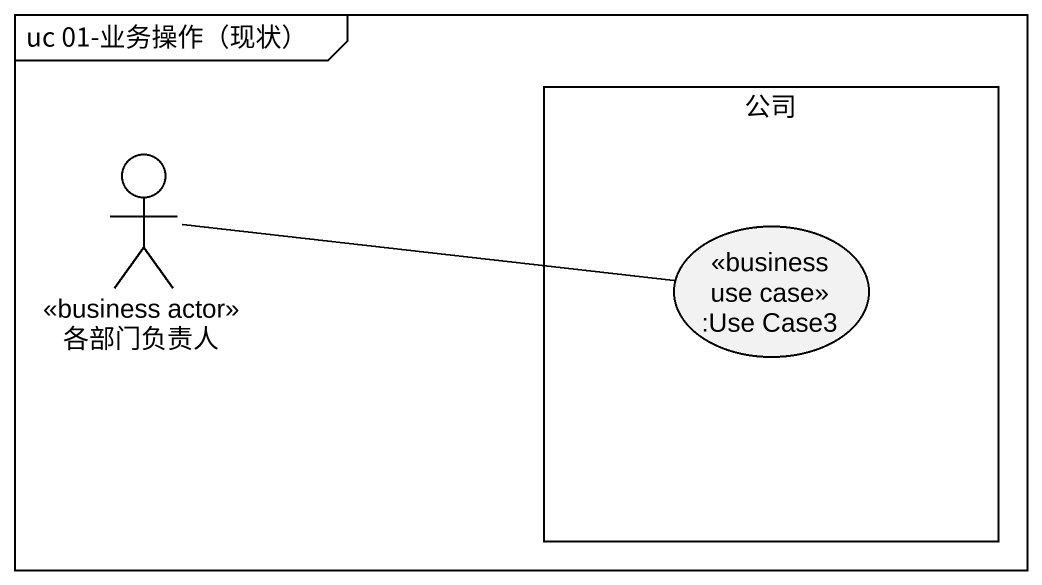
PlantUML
@startuml
mainframe uc 01-业务操作（现状）
actor 各部门负责人 <<business actor>>
rectangle 公司 {
  usecase ":Use Case3" as Use_Case3 <<business use case>>
}
各部门负责人 -right- Use_Case3
@enduml
